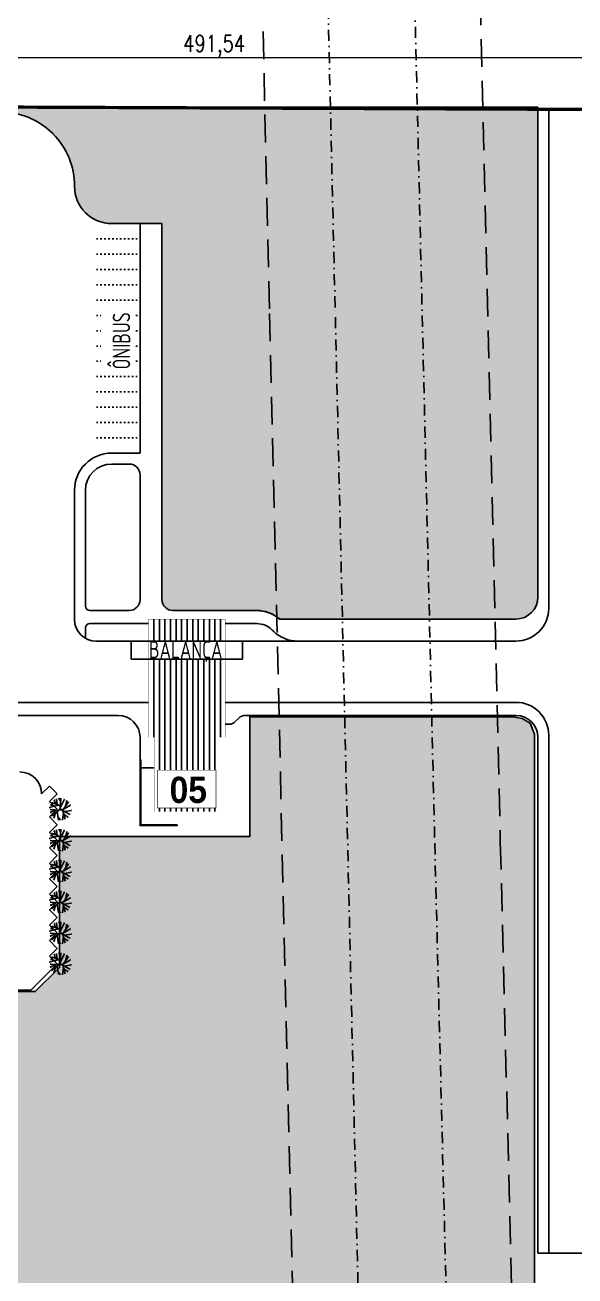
# Model space of a CAD drawing. Header units: millimetres. Extents: x 213327 to 525909, y -6334 to 157033.
# Drawn here: x 257405 to 269980, y 61273 to 89885 of the extents above; entities that cross this region are included whole.
import ezdxf

# ---------------------------------------------------------------- set-up
doc = ezdxf.new("R2010")
doc.units = ezdxf.units.MM
for name, pattern in [('ACAD_ISO03W100', [30, 12, -18]), ('CONTINUO', [0]), ('DASHDOT2', [12.7, 6.35, -3.175, 0, -3.175]), ('DASHED', [19.049999999999997, 12.7, -6.35])]:
    doc.linetypes.add(name, pattern=pattern)
for name, color, linetype in [('Arq-cota', 1, 'Continuous'), ('Arq-ruas', 252, 'Continuous'), ('Existente', 3, 'Continuous'), ('Infra-ruas', 3, 'Continuous'), ('Topografia-limite-terreno', 1, 'Continuous'), ('Topografia-Linha-AT', 4, 'Continuous'), ('Área_permeável', 1, 'Continuous')]:
    doc.layers.add(name, color=color, linetype=linetype)
doc.styles.add('BLACK', font='ariblk.ttf')
doc.styles.add('CONART2-5', font='ISOCP.SHX', dxfattribs={"height": 20})
doc.styles.add('ROMANS', font='ROMANS.SHX', dxfattribs={"width": 0.8})
doc.dimstyles.new('Carlos_50', dxfattribs={"dimtxt": 50, "dimasz": 20, "dimexe": 15, "dimexo": 30, "dimgap": 5, "dimtad": 1, "dimdec": 1, "dimrnd": 0.01, "dimzin": 12, "dimtxsty": 'ROMANS', "dimblk": 'OBLIQUE', "dimcen": 1, "dimdle": 2.5, "dimclrd": 256, "dimclre": 256, "dimclrt": 2, "dimadec": 1, "dimazin": 3, "dimtfac": 1, "dimtdec": 1, "dimtix": 1, "dimtmove": 2, "dimatfit": 0, "dimldrblk": 'OBLIQUE', "dimfxl": 1, "dimlwd": 9, "dimlwe": -1, "dimarcsym": 0})
pattern_1 = [(90, (0, 0), (-127, 7.776507174585691e-15), [])]
pattern_2 = [(90, (0, 0), (-179.605, 179.605), [47.625, -311.585]), (45, (0, 0), (-179.605122421383, 179.6051224213831), [47.625, -206.375]), (135, (0, 0), (-179.6051224213831, -179.605122421383), [47.625, -206.375])]

# ---------------------------------------------------------------- blocks, each defined once
blk = doc.blocks.new('_Oblique')
at = {"color": 0, "linetype": 'ByBlock', "lineweight": -2}
blk.add_line((-0.5, -0.5), (0.5, 0.5), dxfattribs=at)
blk = doc.blocks.new('*D29')
at = {"layer": 'Arq-cota', "lineweight": 9}
blk.add_line((286332.3840697399, 89131.97231853167), (237130.6910828189, 89131.97231853167), dxfattribs=at)
at = {"layer": 'Arq-cota'}
for p, q in [((237133.1910828189, 88119.15455524818), (237133.1910828189, 89141.97231853167)), ((286329.8840697399, 84027.90270635307), (286329.8840697399, 89141.97231853167))]:
    blk.add_line(p, q, dxfattribs=at)
at = {"layer": 'Defpoints', "color": 0}
for p in [(237133.1910828189, 89131.97231853167), (237133.1910828189, 88089.15455524818), (286329.8840697399, 83997.90270635307)]:
    blk.add_point(p, dxfattribs=at)
at = {"layer": 'Arq-cota', "lineweight": 9, "xscale": 175, "yscale": 175, "zscale": 175, "rotation": 180}
blk.add_blockref('_Oblique', (237133.1910828189, 89131.97231853167), dxfattribs=at)
at = {"layer": 'Arq-cota', "lineweight": 9, "xscale": 175, "yscale": 175, "zscale": 175}
blk.add_blockref('_Oblique', (286329.8840697399, 89131.97231853167), dxfattribs=at)
at = {"layer": 'Arq-cota', "color": 2, "insert": (261731.5375762794, 89404.62856853167), "char_height": 375, "attachment_point": 5, "style": 'ROMANS'}
blk.add_mtext('491,54', dxfattribs=at)
blk = doc.blocks.new('*D30')
at = {"layer": 'Arq-cota', "lineweight": 9}
blk.add_line((237130.4809933233, 90827.99269808475), (325323.1527412161, 90827.99269808475), dxfattribs=at)
at = {"layer": 'Arq-cota'}
for p, q in [((237132.9809933233, 88119.0741146943), (237132.9809933233, 90837.99269808475)), ((325320.6527412161, 87759.49356199808), (325320.6527412161, 90837.99269808475))]:
    blk.add_line(p, q, dxfattribs=at)
at = {"layer": 'Defpoints', "color": 0}
for p in [(325320.6527412161, 90827.99269808475), (237132.9809933233, 88089.0741146943), (325320.6527412161, 87729.49356199808)]:
    blk.add_point(p, dxfattribs=at)
at = {"layer": 'Arq-cota', "lineweight": 9, "xscale": 175, "yscale": 175, "zscale": 175, "rotation": 180}
blk.add_blockref('_Oblique', (237132.9809933233, 90827.99269808475), dxfattribs=at)
at = {"layer": 'Arq-cota', "lineweight": 9, "xscale": 175, "yscale": 175, "zscale": 175}
blk.add_blockref('_Oblique', (325320.6527412161, 90827.99269808475), dxfattribs=at)
at = {"layer": 'Arq-cota', "color": 2, "insert": (281226.8168672697, 91100.64894808475), "char_height": 375, "attachment_point": 5, "style": 'ROMANS'}
blk.add_mtext('881,44', dxfattribs=at)
blk = doc.blocks.new('TREE08')
at = {"color": 0}
for p, q in [((-0.1811366028268822, 0.1138253593016998), (-0.5024797075457172, 0.06165474913723301)), ((-0.5024797075457172, 0.06165474913723301), (-0.4708851298346417, 0.0559165220183786)), ((-0.06552836047194432, 0.04964798294531647), (-0.4623760859976755, -0.1800631828955375)), ((-0.4366278567031259, 0.2526157095417148), (-0.4248282268818002, 0.241265655909956)), ((0.007136320520658046, 0.009309781504271086), (-0.4356725933321286, 0.255125423282152)), ((-0.134660374475061, 0.009631637862185016), (-0.3740806986170355, -0.3272318683884805)), ((-0.3608790818252601, 0.3704061555399676), (-0.3312773078359896, 0.3634575879914337)), ((-0.1595692203845829, 0.2492442933362327), (-0.3527262589486782, 0.3654992364754435)), ((-0.1098389185790438, 0.07424601606180659), (-0.2199969119683374, 0.4618861144044786)), ((-0.2170722312002908, 0.4633127331981086), (-0.2043444294977235, 0.4427767662855331)), ((-0.1373167050769553, 0.1709388798772125), (-0.09290450444677845, 0.5047105731500778)), ((-0.09290450444677845, 0.5047105731500778), (-0.09369543728826102, 0.4808709674471174)), ((0.007136320520658046, 0.009309781504271086), (-0.01860855518316384, -0.4988783265362144)), ((0.1090532681555487, 0.3686358904597), (0.003060491144424304, 0.5092673066828866)), ((0.007136320520658046, 0.009309781504271086), (0.4081505879148608, 0.3210260097912396)), ((0.05550720691098832, 0.04690941694570938), (0.4677961108827731, 0.02072405035141855)), ((0.092102750641061, 0.5035290795640321), (0.08635828197293449, 0.4748363206890645)), ((0.1411187507910654, 0.1134569433779689), (0.092102750641061, 0.5035290795640321)), ((0.204892172885593, 0.03742165219591698), (0.4626085389172658, 0.164091240199923)), ((0.218261461093789, 0.1734214799289475), (0.3070160442002816, 0.4198447640737868)), ((0.3070160442002816, 0.4198447640737868), (0.2861610399995698, 0.3907043675862951)), ((0.4081505879148608, 0.3210260097912396), (0.3922621683304897, 0.2917208356229821)), ((0.4626085389172658, 0.164091240199923), (0.4276447139127413, 0.1592847825741046)), ((0.4677961108827731, 0.02072405035141855), (0.4376011372660287, 0.009792913559067529)), ((0.4630266601016046, 0.1589674967035535), (0.4379960043006577, 0.153831483599788)), ((-0.4594697219872614, -0.1871702755815932), (-0.4440316027612425, -0.1876824701103033)), ((-0.3740806986170355, -0.3272318683884805), (-0.3685209145041881, -0.3095169417210855)), ((-0.2345263715833426, -0.130879448777705), (-0.299983671400696, -0.3933197190926876)), ((-0.2980682488414459, -0.3947425940496032), (-0.2809019917040132, -0.3661220528083504)), ((0.002086556094582193, -0.09036948114953702), (-0.1893911895895144, -0.4548214036694844)), ((-0.1893911895895144, -0.4548214036694844), (-0.1549213825055631, -0.4347351738470024)), ((-0.01190722691535484, -0.3665982031598105), (0.06501868899795227, -0.4988783265362144)), ((-0.0006063798064133152, -0.1435263896346441), (0.4072549388802145, -0.3054227521352004)), ((0.06501868899795227, -0.4988783265362144), (0.06501868899795227, -0.4745131810996099)), ((0.08499883949116338, -0.177506502433971), (0.5075374539883342, -0.07423653334990377)), ((0.1457201821613126, -0.201609215910139), (0.1765206829149975, -0.4675510152956122)), ((0.1765206829149975, -0.4675510152956122), (0.1834871240716893, -0.4431874931178754)), ((0.2280821367749013, -0.234301948112261), (0.2810502455977257, -0.4257828902264009)), ((0.238389323145384, -0.1371388225015835), (0.4459756947908318, -0.1873781669783057)), ((0.2810502455977257, -0.4257828902264009), (0.256661711493507, -0.4014193680559401)), ((0.4072549388802145, -0.3054227521352004), (0.3929483848623931, -0.2870487147665699)), ((0.4459756947908318, -0.1873781669783057), (0.4112096031312831, -0.1862247232420486))]:
    blk.add_line(p, q, dxfattribs=at)
blk.add_circle((0.007136320520658046, 0.009309781504271086), 0.0276973843371189, dxfattribs=at)

msp = doc.modelspace()

# ---------------------------------------------------------------- hatches: boundary and pattern name
at = {"layer": 'Existente'}
h = msp.add_hatch(dxfattribs=at)
h.set_pattern_fill('ANSI31', color=256, scale=40, angle=45, style=0)
h.set_pattern_definition(pattern_1)
h.paths.add_polyline_path([(260230.7030606999, 76292.90270635214), (260230.7030606999, 75792.90270635275), (261980.7030606999, 75792.90270635275), (261980.7030606999, 76292.90270635214)])
h = msp.add_hatch(dxfattribs=at)
h.set_pattern_fill('ANSI31', color=256, scale=40, angle=45, style=0)
h.set_pattern_definition(pattern_1)
h.paths.add_polyline_path([(261980.7030606999, 75382.90270635275), (260230.7030606999, 75382.90270635275), (260230.7030606999, 73592.90270635214), (260355.7030606999, 73592.90270635214), (261980.7030606999, 73592.90270635214)])
h = msp.add_hatch(dxfattribs=at)
h.set_pattern_fill('ANSI31', color=256, scale=40, angle=45, style=0)
h.set_pattern_definition(pattern_1)
h.paths.add_polyline_path([(261855.7030606999, 71892.90270635214), (261855.7030607, 73592.9027063526), (260355.7030606999, 73592.90270635214), (260355.7030606999, 71892.90270635214)])
h.paths.add_polyline_path([(260437.0951706281, 72841.83250308323), (261770.4130161258, 72841.83250308323), (261770.4130161258, 71977.75609294426), (260437.0951706281, 71977.75609294426)], flags=16)
h.paths.add_polyline_path([(260539.0546856147, 71881.08230149145), (260539.0546856147, 72901.50272191186), (261779.8955264555, 72901.50272191186), (261779.8955264555, 71881.08230149145)], flags=24)
at = {"layer": 'Área_permeável'}
h = msp.add_hatch(dxfattribs=at)
h.set_pattern_fill('GRASS', color=3, scale=10, style=0)
h.set_pattern_definition(pattern_2)
edge = h.paths.add_edge_path()
edge.add_arc((256853.3571406952, 86209.79592849321), 1683.19155375405, 359.4249456736231, 450.5750543247109)
edge.add_line((256836.4639185378, 87892.90270635198), (256836.4639185378, 88008.79734181773))
edge.add_line((256836.4639185378, 88008.79734181773), (269129.88406974, 88008.79734181773))
edge.add_line((269129.88406974, 88008.79734181773), (269129.88406974, 76797.90270635307))
edge.add_arc((268629.88406974, 76797.90270635307), 500, 270, 360, ccw=False)
edge.add_line((268629.88406974, 76297.90270635307), (263226.4716661467, 76297.9027063505))
edge.add_arc((262703.0454535799, 75692.90270635209), 800.0000000000497, 49.1347121972245, 90.00000000000145)
edge.add_line((262703.0454535799, 76492.90270635214), (260786.4633362845, 76492.90270635307))
edge.add_arc((260786.4636274193, 76742.90241521837), 249.9997088654768, 179.9999332767656, 269.99993327673724, ccw=False)
edge.add_line((260536.463918554, 76742.90270635307), (260536.463918554, 85342.90270635214))
edge.add_line((260536.463918554, 85342.90270635214), (259386.4639185543, 85342.90270636618))
edge.add_arc((259386.4639185142, 86192.90270632689), 849.9999999607026, 180.0000000027019, 270.0000000027019, ccw=False)
h = msp.add_hatch(dxfattribs=at)
h.set_pattern_fill('GRASS', color=3, scale=10, style=0)
h.set_pattern_definition(pattern_2)
h.paths.add_polyline_path([(269056.3124140579, 42074.69155739267), (269056.3124140579, 73665.79038170069), (268957.9584346409, 73912.89350661753), (268774.7581939076, 74022.71703192029), (268557.9715084254, 74062.37559149707), (262545.1939366573, 74062.37559149707), (262545.1939366573, 71324.43895562024), (258195.9938679567, 71324.43895562024), (258195.9938679567, 68326.05655009656), (257638.277340699, 67779.03243236286), (251549.4825747529, 67779.03243236286), (250994.9111406326, 68412.26536994248), (250994.9111406326, 71947.79927587516), (251324.3019832737, 72277.19011851687), (251334.8886441106, 72510.87754694595), (251477.2537237315, 72709.4212262286), (251735.291337541, 72816.10178656167), (252334.411168545, 72813.13829828498), (252453.0492186273, 72863.51528316051), (252518.300001053, 72964.26886694018), (252536.0952732071, 73100.58238018329), (252531.0560004197, 74067.72322500493), (252361.3591242037, 74273.60344833079), (252143.1763896442, 74418.93093724643), (245316.3026664875, 74418.93093724643), (244906.3380527128, 74516.86770187483), (244610.2522967653, 74600.30583748194), (244443.2299719523, 74668.57375386172), (244230.6553784112, 74774.76760428115), (244116.7765205841, 74880.96145470058), (243957.3461196263, 75025.08201110242), (243828.2826884917, 75093.34954151082), (243623.300744403, 75161.61707191922), (243456.2776939927, 75245.05520752627), (243266.4795976143, 75343.66394833203), (243107.0484710592, 75434.6871935528), (239446.8421579107, 84981.93675334025), (238852.0795382943, 86497.85788568704), (238257.316918678, 86146.16423547473), (238111.6612556027, 86012.76326228581), (238070.6084153202, 85853.81638715866), (249614.2944360242, 55688.80192600728), (251613.6522173006, 49457.65174710438), (252073.8034893343, 46189.91805421982), (252637.6868674804, 42098.2095656859)])
h.paths.add_polyline_path([(256056.4967743425, 73030.10534965145), (256057.6334094294, 74039.54403034796), (256050.9494246379, 74110.51027121875), (256026.8847788583, 74175.265020635), (255998.1842081697, 74233.3184477097), (253139.0757234451, 74233.3184477097), (253097.2727460072, 74136.06712426638), (253079.3571842482, 73992.74263019368), (253079.3571842482, 73042.0590105807), (253120.6239034314, 72923.57742881394), (253204.7076066207, 72840.76772112749), (253297.7092783301, 72819.10979757873), (255845.1926764839, 72819.10979757873), (255948.2071565987, 72856.52346238561), (256024.6468867708, 72936.1481813149)])

# ---------------------------------------------------------------- linework, layer by layer
at = {"layer": 'Arq-cota'}
for p, q in [((258536.4639185535, 86192.9027062868, 3.317244591016788e-05), (258536.4639185535, 86192.90270636618, 3.317244591016788e-05)), ((259386.4639185543, 85342.90270636618, 3.317244591016788e-05), (259386.4639185535, 85342.90270636618, 3.317244591016788e-05))]:
    msp.add_line(p, q, dxfattribs=at)
at = {"layer": 'Arq-ruas'}
for p, q in [((262236.463918554, 85342.90270635214, 3.317244409117848e-05), (262236.4639185535, 85342.9027063512, -0.0001243911483470583)), ((262236.4639186212, 85342.9027063512, 2.558644337113947e-05), (262236.4639185541, 85342.90270635307, 3.317244409117848e-05))]:
    msp.add_line(p, q, dxfattribs=at)
at = {"layer": 'Arq-ruas', "color": 2, "linetype": 'ACAD_ISO03W100', "ltscale": 3}
for p, q in [((259036.4639185538, 84992.9027063512, 3.317244591016788e-05), (260036.4639185539, 84992.9027063512, 3.317244591016788e-05)), ((259036.4639185538, 84642.9027063512, 3.317244591016788e-05), (260036.4639185539, 84642.9027063512, 3.317244591016788e-05)), ((259036.4639185538, 84292.9027063512, 3.317244591016788e-05), (260036.4639185539, 84292.9027063512, 3.317244591016788e-05)), ((259036.4639185538, 83942.9027063512, 3.317244591016788e-05), (260036.4639185539, 83942.9027063512, 3.317244591016788e-05)), ((259036.4639185538, 83592.9027063512, 3.317244591016788e-05), (260036.4639185539, 83592.9027063512, 3.317244591016788e-05)), ((259036.4639185538, 83242.9027063512, 3.317244591016788e-05), (259136.7394096874, 83242.90270635122, 3.317244591016788e-05)), ((259937.9992522071, 83242.90270635122, 3.317244591016788e-05), (260036.4639185539, 83242.9027063512, 3.317244591016788e-05)), ((259036.4639185538, 82892.9027063512, 3.317244591016788e-05), (259136.7394096874, 82892.90270635119, 3.317244591016788e-05)), ((259937.9992522071, 82892.90270635119, 3.317244591016788e-05), (260036.4639185539, 82892.9027063512, 3.317244591016788e-05)), ((259036.4639185538, 82542.9027063512, 3.317244591016788e-05), (259136.7394096874, 82542.90270635122, 3.317244591016788e-05)), ((259937.9992522071, 82542.90270635122, 3.317244591016788e-05), (260036.4639185539, 82542.9027063512, 3.317244591016788e-05)), ((259036.4639185538, 82192.9027063512, 3.317244591016788e-05), (259136.7394096874, 82192.90270635122, 3.317244591016788e-05)), ((259937.9992522071, 82192.90270635122, 3.317244591016788e-05), (260036.4639185539, 82192.9027063512, 3.317244591016788e-05)), ((259036.4639185538, 81842.9027063512, 3.317244591016788e-05), (260036.4639185539, 81842.9027063512, 3.317244591016788e-05)), ((259036.4639185538, 81492.9027063512, 3.317244591016788e-05), (260036.4639185539, 81492.9027063512, 3.317244591016788e-05)), ((259036.4639185538, 81142.9027063512, 3.317244591016788e-05), (260036.4639185539, 81142.9027063512, 3.317244591016788e-05)), ((259036.4639185538, 80792.9027063512, 3.317244591016788e-05), (260036.4639185539, 80792.9027063512, 3.317244591016788e-05)), ((259036.4639185538, 80442.9027063512, 3.317244591016788e-05), (260036.4639185539, 80442.9027063512, 3.317244591016788e-05))]:
    msp.add_line(p, q, dxfattribs=at)
at = {"layer": 'Existente', "const_width": 5, "elevation": 3.317244591016788e-05}
msp.add_lwpolyline([(261980.7030606999, 73592.90270635214), (260230.7030606999, 73592.90270635214), (260230.7030606999, 76292.90270635214), (261980.7030606999, 76292.90270635214)], close=True, dxfattribs=at)
msp.add_lwpolyline([(261855.7030606999, 71892.90270635214), (260355.7030606999, 71892.90270635214), (260355.7030606999, 73592.90270635214), (260230.7030606999, 73592.90270635214), (260230.7030606999, 76292.90270635214), (261980.7030606999, 76292.90270635214), (261980.7030606999, 73592.90270635214), (261858.2030606999, 73592.90270635307), (261855.7030606999, 73592.90270635307), (261855.7030607, 71892.90270635214)], dxfattribs=at)
at = {"layer": 'Existente', "elevation": 3.317244591016788e-05}
for points in [[(262375.7030606999, 75792.90270635275), (259835.7030606999, 75792.90270635275), (259835.7030606999, 75382.90270635275), (262375.7030606999, 75382.90270635275)], [(260885.7030606999, 71592.90270635214), (260055.7030606999, 71592.90270635214), (260055.7030606999, 73072.90270635214), (260035.7030606999, 73072.90270635214), (260035.7030606999, 71572.90270635214), (260885.7030606999, 71572.90270635214)]]:
    msp.add_lwpolyline(points, close=True, dxfattribs=at)
at = {"layer": 'Existente', "const_width": 13.5, "elevation": 3.317244591016788e-05, "flags": 128}
msp.add_lwpolyline([(260437.0951706281, 72841.83250308323), (261770.4130161258, 72841.83250308323), (261770.4130161258, 71977.75609294426), (260437.0951706281, 71977.75609294426)], close=True, dxfattribs=at)
at = {"layer": 'Infra-ruas', "color": 2}
for p, q in [((269129.8840697399, 87958.66024047844, 3.317244591016788e-05), (269129.8840697399, 76797.90270635307, 3.317244591016788e-05)), ((269379.8840697398, 87957.64064827541, 3.317244591016788e-05), (269379.8840697394, 76542.90270635214, 3.317244591016788e-05)), ((269379.8840697398, 87957.64064827541, 3.317244591016788e-05), (324179.8840697379, 87734.14603736972, 3.317244591016787e-05)), ((260036.4639185535, 85342.902706354, -0.0001243911501660581), (259386.4639185536, 85342.90270635307, -0.0007444745431103919)), ((260036.4639185539, 85342.90270635214, 3.317244591016788e-05), (260036.4639185539, 80092.9027063512, 3.317244591016788e-05)), ((260036.4639185539, 85342.90270635214, 3.317244591016788e-05), (260536.4639185539, 85342.90270635214, 3.317244591016788e-05)), ((260536.4639185539, 85342.90270635214, 3.317244591016788e-05), (260536.463918554, 76742.90270635214, 3.317244591016788e-05)), ((259386.463918554, 80092.90270635214, 3.317244591016788e-05), (260036.4639185539, 80092.9027063512, 3.317244591016788e-05)), ((259386.4639185537, 79842.90270635214, 3.317244591016788e-05), (259786.4639185539, 79842.90270635214, 3.317244591016788e-05)), ((260036.4639185536, 79592.90270635214, 3.317244591016788e-05), (260036.4639185536, 76725.64552764695, 3.317244591016788e-05)), ((258536.463918554, 79242.90270635214, 3.317244591016788e-05), (258536.4639185539, 76292.90270635214, 3.317244591016788e-05)), ((258786.463918554, 79242.90270635214, 3.317244591016788e-05), (258786.463918554, 76592.90270635214, 3.317244591016788e-05)), ((258886.4639185542, 76492.90270635214, 3.317244591016788e-05), (259786.4645008231, 76492.90270635307, 3.317244591016788e-05)), ((260786.4633362845, 76492.90270635307, 3.317244591016788e-05), (262703.0454535804, 76492.90270635214, 3.317244591016788e-05)), ((258886.4639185539, 76192.90270635214, 3.317244591016788e-05), (260230.7030606999, 76192.90270635214, 3.317244591016788e-05)), ((261980.7030606999, 76192.90270635214, 3.317244591016788e-05), (262703.0454535804, 76192.90270635214, 3.317244591016788e-05)), ((263262.4871395499, 76297.90270635027, 3.317244591016788e-05), (268629.8840697399, 76297.90270635307, 3.317244591016788e-05)), ((258786.463918554, 76092.90270635214, 3.317244591016788e-05), (258786.4639185539, 75859.89000445984, 3.317244591016788e-05)), ((263056.5988441737, 76046.4560969454, 3.317244591016788e-05), (263090.5773604506, 76012.47758066755, 3.317244591016788e-05)), ((259036.462739794, 75792.90270635307, 3.317244591016788e-05), (259835.7030606999, 75792.902706353, 3.317244591016788e-05)), ((262375.7030606999, 75792.90270635275, 3.317244591016788e-05), (268629.8840697394, 75792.90270635214, 3.317244591016788e-05)), ((257073.9695981079, 74392.9027063512, 3.317244591016788e-05), (260230.7030606999, 74392.90270635145, 3.317244591016788e-05)), ((261980.7030606999, 74392.9027063516, 3.317244591016788e-05), (268629.88406974, 74392.90270635214, 3.317244591016788e-05)), ((256923.9156661741, 74092.90270635214, 3.317244591016788e-05), (259535.7030606999, 74092.90270635214, 3.317244591016788e-05)), ((261980.7030606999, 73892.90270635214, 3.317244591016788e-05), (262070.8933568143, 73892.90270635214, 3.317244591016788e-05)), ((262295.1574255268, 74034.32406258963, 3.317244591016788e-05), (262212.3147130518, 73951.48135011464, 3.317244591016788e-05)), ((262436.5787817643, 74092.90270635214, 3.317244591016788e-05), (268629.8845010538, 74092.90270635214, 3.317244591016788e-05)), ((260035.7030606999, 73592.90270635214, 3.317244591016788e-05), (260035.7030606999, 73072.90270635214, 3.317244591016788e-05)), ((269129.88406974, 61792.90270634841, 3.317244591016788e-05), (269129.8840697399, 73592.90270635214, 3.317244591016788e-05)), ((269379.8840697398, 61792.90270634841, 3.317244591016788e-05), (269379.8840697394, 73642.90270635214, 3.317244591016788e-05)), ((260055.7030606999, 72897.90270635214, 3.317244591016788e-05), (260355.7030606999, 72897.90270635214, 3.317244591016788e-05)), ((257784.480042065, 72301.35266646936, 3.317244591016788e-05), (257961.2567373616, 72478.12936176553, 3.317244591016788e-05)), ((257961.2567373616, 72478.12936176553, 3.317244591016788e-05), (258138.0334326583, 72301.35266646843, 3.317244591016788e-05)), ((257961.2567373616, 72124.57597117226, 3.317244591016788e-05), (258138.0334326583, 72301.35266646843, 3.317244591016788e-05)), ((257961.2567373616, 72124.57597117226, 3.317244591016788e-05), (258138.0334326583, 71947.79927587516, 3.317244591016788e-05)), ((257961.2567373616, 71771.022580579, 3.317244591016788e-05), (258138.0334326583, 71947.79927587516, 3.317244591016788e-05)), ((257961.2567373616, 71771.022580579, 3.317244591016788e-05), (258138.0334326583, 71594.2458852819, 3.317244591016788e-05)), ((257961.2567373616, 71417.46918998573, 3.317244591016788e-05), (258138.0334326583, 71594.2458852819, 3.317244591016788e-05)), ((257961.2567373616, 71417.46918998573, 3.317244591016788e-05), (258138.0334326583, 71240.69249468956, 3.317244591016788e-05)), ((257961.2567373616, 71063.91579399824, 3.317244591016788e-05), (258138.0334326583, 71240.69249468956, 3.317244591016788e-05)), ((257961.2567373615, 71063.91578320887, 3.317244591016788e-05), (258138.0334326582, 70887.13909330692, 3.317244591016788e-05)), ((257961.2567373615, 70710.36239800982, 3.317244591016788e-05), (258138.0334326582, 70887.13909330692, 3.317244591016788e-05)), ((257961.2567373615, 70710.36239800982, 3.317244591016788e-05), (258138.0334326583, 70533.58570810787, 3.317244591016788e-05)), ((257961.2567373616, 70356.8090128117, 3.317244591016788e-05), (258138.0334326583, 70533.58570810787, 3.317244591016788e-05)), ((257961.2567373616, 70356.8090128117, 3.317244591016788e-05), (258138.0334326583, 70180.03232290976, 3.317244591016788e-05)), ((257961.2567373616, 70003.25562761266, 3.317244591016788e-05), (258138.0334326583, 70180.03232290976, 3.317244591016788e-05)), ((257961.2567373616, 70003.25562761266, 3.317244591016788e-05), (258138.0334326583, 69826.47893231556, 3.317244591016788e-05)), ((257961.2567373616, 69649.70223701939, 3.317244591016788e-05), (258138.0334326583, 69826.47893231556, 3.317244591016788e-05)), ((257961.2567373616, 69649.70223701939, 3.317244591016788e-05), (258138.0334326583, 69472.92554172229, 3.317244591016788e-05)), ((257961.2567373616, 69296.14884642612, 3.317244591016788e-05), (258138.0334326583, 69472.92554172229, 3.317244591016788e-05)), ((257961.2567373616, 69296.14884642612, 3.317244591016788e-05), (258138.0334326583, 69119.37215112902, 3.317244591016788e-05)), ((257961.2567373616, 68942.59545583285, 3.317244591016788e-05), (258138.0334326583, 69119.37215112902, 3.317244591016788e-05)), ((257961.2567373616, 68942.59545583285, 3.317244591016788e-05), (258138.0334326583, 68765.81876053575, 3.317244591016788e-05)), ((257961.2567373616, 68589.04206523958, 3.317244591016788e-05), (258138.0334326583, 68765.81876053575, 3.317244591016788e-05)), ((257538.0334326602, 67812.26536994435, 3.317244591016788e-05), (258138.0334326583, 68412.26536994248, 3.317244591016788e-05)), ((257961.2567373616, 68589.04206523958, 3.317244591016788e-05), (258138.0334326583, 68412.26536994248, 3.317244591016788e-05)), ((257538.0334326602, 67812.26536994435, 3.317244591016788e-05), (251594.9111406366, 67812.26536993876, 3.317244591016788e-05)), ((270829.8840697401, 61792.90270634934, 3.317244591016788e-05), (269129.8840697402, 61792.90270634934, 3.317244591016788e-05))]:
    msp.add_line(p, q, dxfattribs=at)
for centre, radius, start, end in [((256853.3571406952, 86209.79592849321, 3.317244591016788e-05), 1683.191553754051, 359.4249456736215, 90.57505432457981), ((259386.463918554, 79242.90270635214, 3.317244591016788e-05), 850, 90, 180), ((259386.463918554, 79242.90270635214, 3.317244591016788e-05), 600, 90, 180), ((259786.4639185536, 79592.90270635214, 3.317244591016788e-05), 250, 0, 90), ((259786.4639185536, 76742.90270635214, 3.317244591016788e-05), 250, 270, 0), ((260786.463918554, 76742.90270635214, 3.317244591016788e-05), 250, 180, 270), ((268629.8840697399, 76797.90270635307, 3.317244591016788e-05), 500, 270, 0), ((258886.463918554, 76592.90270635214, 3.317244591016788e-05), 100, 180, 270), ((262703.0454535799, 75692.90270635214, 3.317244591016788e-05), 800, 51.56679365033991, 90), ((268629.8840697394, 76542.90270635214, 3.317244591016788e-05), 750, 270, 0), ((259036.4639185539, 76292.90270635214, 3.317244591016788e-05), 500, 180, 270), ((258886.463918554, 76092.90270635214, 3.317244591016788e-05), 100, 90, 180), ((262703.0454535799, 75692.90270635214, 3.317244591016788e-05), 500, 44.99999999993516, 90), ((263262.4871395498, 76397.9027063512, 3.317244591016788e-05), 100, 231.5667936503269, 270), ((263641.1286055444, 76592.90270635214, 3.317244591016788e-05), 800, 226.5130725734509, 269.9998857827619), ((268629.88406974, 73642.90270635214, 3.317244591016788e-05), 750, 359.9999244943932, 90), ((259535.7030606995, 73592.90270635214, 3.317244591016788e-05), 500, 0, 90), ((262070.8933568139, 74092.90270635214, 3.317244591016788e-05), 200, 270, 315.0000000000737), ((262436.5787817638, 73892.90270635214, 3.317244591016788e-05), 200, 90, 135.0000000000737), ((268629.8840697399, 73592.90270635214, 3.317244591016788e-05), 500, 0, 90), ((257284.480042065, 72301.35266646936, 3.317244591016788e-05), 500, 0, 90)]:
    msp.add_arc(centre, radius, start, end, dxfattribs=at)
at = {"layer": 'Infra-ruas', "color": 2, "extrusion": (1.05042397384188e-07, -7.193261468811658e-21, 0.9999999999999944)}
msp.add_arc((259386.4639185536, 86192.90270636624, 0.0265021014759011), 850, 179.999999999999, 270.0000000000039, dxfattribs=at)
at = {"layer": 'Topografia-limite-terreno', "color": 5, "linetype": 'CONTINUO', "const_width": 75}
msp.add_lwpolyline([(325320.6527412161, 87729.49356199808), (237133.1910828189, 88089.15455524818)], dxfattribs=at)
at = {"layer": 'Topografia-Linha-AT', "linetype": 'DASHDOT2', "ltscale": 40}
for points in [[(265910.1977598388, 107621.0713173403), (266773.6611973029, 71170.14533021588), (267780.4364884738, 31518.24244346756)], [(265752.5127454643, 31466.7527703299), (265136.167532811, 56027.21955742974), (264495.3916231637, 83425.7817336573), (263930.6280120258, 107574.1785139098)]]:
    msp.add_lwpolyline(points, dxfattribs=at)
at = {"layer": 'Topografia-Linha-AT', "color": 3, "linetype": 'DASHED', "ltscale": 50}
for points in [[(267409.7770823143, 107656.5939242831), (268273.2103089695, 71206.94328004967), (269279.9532201031, 31556.31568293933)], [(264252.9848422218, 31429.12209936518), (263636.607515557, 55990.86858345203), (262995.80167613, 83390.71050961602), (262431.0380649921, 107539.1072898685)]]:
    msp.add_lwpolyline(points, dxfattribs=at)
at = {"layer": 'Área_permeável', "color": 3, "elevation": 3.317244591016788e-05}
msp.add_lwpolyline([(258536.4639185535, 86192.9027062868, 0.4201051574689684), (256836.4639185378, 87892.90270635198), (256836.4639185378, 88008.79734181773), (269129.88406974, 88008.79734181773), (269129.88406974, 76797.90270635307, -0.414213562373095), (268629.88406974, 76297.90270635307), (263226.4716661467, 76297.9027063505, 0.1802225086464039), (262703.0454535799, 76492.90270635214), (260786.4633362845, 76492.90270635307, -0.4142135623729499), (260536.463918554, 76742.90270635307), (260536.463918554, 85342.90270635214), (259386.4639185543, 85342.90270636618, -0.414213562373095)], format="xyb", close=True, dxfattribs=at)
msp.add_lwpolyline([(269056.3124140579, 42074.69155739267), (269056.3124140579, 73665.79038170069), (268957.9584346409, 73912.89350661753), (268774.7581939076, 74022.71703192029), (268557.9715084254, 74062.37559149707), (262545.1939366573, 74062.37559149707), (262545.1939366573, 71324.43895562024), (258195.9938679567, 71324.43895562024), (258195.9938679567, 68326.05655009656), (257638.277340699, 67779.03243236286), (251549.4825747529, 67779.03243236286)], dxfattribs=at)

# ---------------------------------------------------------------- block references
at = {"layer": 'Infra-ruas', "xscale": 500, "yscale": 500, "zscale": 500, "rotation": 180}
for p in [(258214.3316932931, 71952.17890259312, 3.317244591016788e-05), (258214.3316932931, 71245.07212140752, 3.317244591016788e-05), (258214.3316932931, 70537.96533482583, 3.317244591016788e-05), (258214.3316932931, 69830.85855903351, 3.317244591016788e-05), (258214.3316932931, 69123.75177784698, 3.317244591016788e-05), (258214.3316932931, 68416.64499666044, 3.317244591016788e-05)]:
    msp.add_blockref('TREE08', p, dxfattribs=at)

# ---------------------------------------------------------------- texts
at = {"layer": 'Arq-cota', "style": 'CONART2-5', "width": 0.8}
msp.add_text('ÔNIBUS', height=400, rotation=90, dxfattribs=at).set_placement((259810.2651115849, 82006.78926699441))
at = {"layer": 'Arq-cota', "width": 0.8}
for s, height, style, p in [('BALANÇA', 400, 'CONART2-5', (260237.7681636814, 75397.19733385177)), ('05', 600, 'BLACK', (260711.6672982273, 72091.29251170166, 7.795524788889452e-05))]:
    msp.add_text(s, height=height, dxfattribs=dict(at, style=style)).set_placement(p)

# ---------------------------------------------------------------- dimensions: what is measured, and where the dimension line sits
at = {"layer": 'Arq-cota'}
for base, p1, p2, text, picture, middle in [((325320.6527412161, 90827.99269808475), (237132.9809933233, 88089.0741146943), (325320.6527412161, 87729.49356199808), '881,44', '*D30', (281226.8168672697, 91100.64894808475)), ((237133.1910828189, 89131.97231853167), (286329.8840697399, 83997.90270635307, 3.317244591016788e-05), (237133.1910828189, 88089.15455524818), '491,54', '*D29', (261731.5375762794, 89404.62856853167))]:
    dim = msp.add_linear_dim(base=base, p1=p1, p2=p2, text=text, dimstyle='Carlos_50', override={"dimtxt": 375, "dimasz": 175, "dimexe": 10, "dimgap": 50}, dxfattribs=at)
    dim.commit()
    dim.dimension.update_dxf_attribs({"geometry": picture, "text_midpoint": middle})

doc.saveas('drawing.dxf')
